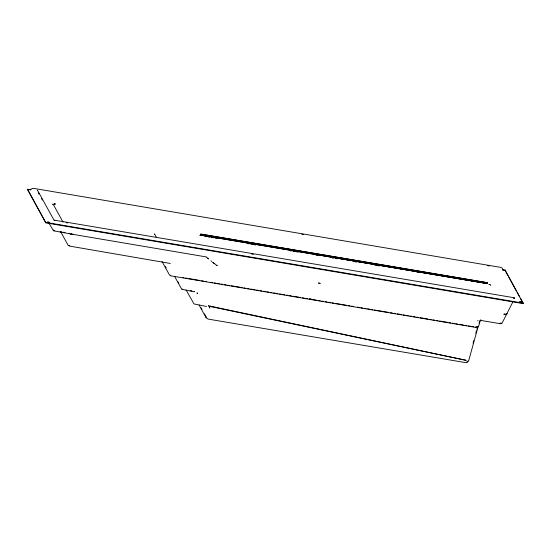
<?xml version="1.0" encoding="UTF-8"?>
<svg xmlns="http://www.w3.org/2000/svg" width="551" height="551" viewBox="0 0 551 551"><rect width="100%" height="100%" fill="white"/><g stroke="black" fill="none" stroke-linecap="round" stroke-linejoin="round"><path stroke-width="0.83" d="M200.605 235.139L487.483 283.517M154.617 234.554L154.48 233.858L156.512 237.536M37.489 190.453L37.406 190.088L53.881 219.918L55.41 220.338L514.572 297.822L514.228 298.105M52.724 204.676L52.627 204.235M200.647 234.671L487.511 283.269L200.66 234.526L487.525 283.131L339.933 258.226M31.028 189.84L27.633 189.262L27.55 189.73L45.857 222.873L523.367 303.642L505.143 270.038L502.602 269.604M45.857 222.873L27.633 189.262M505.06 270.5L505.143 270.038M473.075 343.053L473.757 340.587M475.795 333.197L476.477 330.731M476.932 329.092L477.614 326.626M478.096 326.647L468.756 360.464L467.675 362.041L465.781 362.641L208.133 319.091L206.012 317.576M479.143 323.024L479.942 320.4M490.61 285.081L490.679 284.881A4.663 0.62 -65.5 0 1 490.61 285.081A2.934 0.393 9.7 0 0 490.514 284.991L490.369 284.922M162.028 261.491L169.453 274.935L170.59 275.796L475.658 327.397C480.176 328.954 478.495 321.157 480.968 320.448L499.853 323.637L501.892 323.471L513.167 301.363M514.682 298.277L513.325 298.277M467.964 361.05L467.599 361.477M507.175 313.588L507.003 313.815A4.622 0.634 -65.5 0 0 506.713 314.235L503.965 314.18L505.047 314.339M477.579 326.97L475.279 327.039M467.338 361.704L466.89 361.959M30.532 189.826C28.707 190.143 33.136 187.788 34.079 188.449L500.363 267.325L501.94 267.903L503.111 269.811M521.067 301.879A2.755 0.654 18.7 0 1 521.129 302.017A2.073 0.489 18.4 0 1 521.136 302.058L519.476 301.852L520.144 302.051M521.136 302.058A1.453 0.344 18.6 0 1 521.074 302.134L520.55 302.141M501.493 323.141L499.922 323.168M480.369 320.007L481.051 319.979M506.486 314.394L506.686 314.339A2.865 0.379 10.9 0 1 506.534 314.394A2.831 0.365 10.4 0 1 506.335 314.407L506.41 314.401M54.273 204.008L54.659 203.987M477.145 327.025L476.381 327.019M477.531 320.785L478.089 320.744M506.224 314.407L504.633 314.284M506.011 314.407L506.279 314.407M500.645 323.719L500.997 323.719M49.314 222.377L47.799 221.826A2.721 0.716 3.4 0 0 47.785 221.936L47.882 222.067M54.79 203.987L55.493 204.049L55.01 203.966M505.467 314.373L505.081 314.339M71.671 234.147L73.131 234.395L70.742 234.099L71.802 234.182M48.578 222.659L49.604 222.666L48.605 222.666L53.564 230.814L69.757 233.748M503.965 314.18L504.213 314.215M339.898 258.605L487.483 283.613L200.612 235.043M301.9 234.23L303.594 234.519M487.566 265.637L489.26 265.926M502.519 270.066L504.213 270.355M204.876 236.365L206.57 236.655M208.271 236.944L209.965 237.233M211.66 237.515L213.361 237.805M215.055 238.087L216.75 238.376M247.296 243.542L248.99 243.831M250.684 244.114L252.386 244.403M254.08 244.692L255.774 244.981M289.716 250.719L291.41 251.008M293.104 251.29L294.806 251.58M296.5 251.862L298.194 252.151M316.012 255.168L317.707 255.457M332.129 257.896L333.83 258.185M335.525 258.467L337.219 258.756M355.037 261.766L356.731 262.056M374.549 265.065L376.25 265.355M377.945 265.644L379.639 265.926M416.969 272.242L418.664 272.531M66.037 222.659L67.732 222.948M251.683 254.066L253.384 254.348M45.94 222.411L523.45 303.181M60.197 231.654L61.808 231.923M63.413 232.198L65.018 232.467M72.16 234.23L206.06 256.89M309.696 298.849L311.391 299.131M185.515 278.021L187.209 278.31M188.903 278.592L199.917 280.459M201.611 280.741L203.305 281.031M205 281.32L206.694 281.602M210.93 282.319L212.624 282.608M214.318 282.897L216.013 283.18M217.707 283.469L219.401 283.751M221.096 284.04L222.797 284.33M224.491 284.612L226.185 284.901M227.88 285.191L229.574 285.473M231.268 285.762L242.282 287.622M243.976 287.911L245.67 288.201M247.365 288.483L249.059 288.772M250.753 289.055L254.989 289.771M256.683 290.06L258.378 290.349M260.072 290.632L261.766 290.921M263.461 291.204L265.155 291.493M266.849 291.782L268.544 292.064M270.238 292.354L271.932 292.643M273.627 292.925L277.862 293.642M279.564 293.931L281.258 294.213M282.952 294.503L284.647 294.792M286.341 295.074L288.035 295.364M289.73 295.653L291.424 295.935M293.118 296.224L300.743 297.512M302.437 297.802L304.131 298.084M305.826 298.373L307.52 298.663M309.214 298.945L310.909 299.234M312.603 299.517L316.839 300.233M318.533 300.522L320.227 300.812M321.922 301.094L323.616 301.383M325.31 301.673L327.005 301.955M328.699 302.244L330.393 302.527M332.088 302.816L333.782 303.105M335.476 303.387L346.496 305.254M348.191 305.536L349.885 305.826M351.579 306.115L353.274 306.397M357.509 307.114L359.204 307.403M360.898 307.685L362.592 307.975M364.287 308.264L365.981 308.546M367.675 308.835L369.37 309.125M371.064 309.407L372.758 309.696M374.453 309.979L376.147 310.268M377.841 310.557L388.861 312.417M390.556 312.706L392.25 312.989M393.944 313.278L395.639 313.567M397.333 313.85L401.569 314.566M403.263 314.855L404.957 315.138M406.652 315.427L408.346 315.716M410.04 315.998L411.735 316.288M413.429 316.577L415.123 316.859M416.818 317.149L418.512 317.431M420.206 317.72L427.831 319.008M429.525 319.298L431.219 319.587M432.914 319.869L434.608 320.159M436.309 320.441L438.004 320.73M439.698 321.019L447.322 322.307M449.017 322.597L450.711 322.879M452.405 323.168L454.1 323.451M455.794 323.74L457.488 324.029M459.183 324.312L463.419 325.028M465.113 325.317L466.807 325.6M468.502 325.889L470.196 326.178M471.89 326.461L473.584 326.75M190.274 290.618L191.865 290.887M170.7 275.335L170.417 275.231M318.554 283.028L320.234 283.407L318.561 283.042M488.951 284.474L489.116 284.516M194.262 291.293L194.482 291.334M54.721 230.704L54.342 230.607M183.855 277.69L182.898 277.435M489.481 284.619L489.192 284.536M54.866 220.689L54.129 220.476M69.784 245.67L69.144 245.457M69.653 233.707L68.827 233.562M182.684 289.254L182.195 289.041M200.288 235.573L199.696 235.256M170.287 263.461L69.467 246.07L68.083 245.195L60.589 231.64M53.695 230.346L53.289 230.015M216.281 265.286L217.094 265.651L212.438 262.104M206.288 257.028L208.595 258.929L207.83 258.295M210.902 260.837L211.674 261.47M213.209 262.744L213.974 263.378M194.289 291.803L181.74 289.303L174.557 276.333M206.563 306.501L193.986 303.938L186.073 289.922M505.481 271.25L507.974 275.769M508.807 277.277L516.294 290.838M517.127 292.347L519.621 296.865M520.454 298.373L522.947 302.892M201.177 307.837L201.997 309.318M204.469 313.795L205.282 315.275M205.592 315.84L206.405 317.314M199.083 305.02L206.122 317.769M177.994 281.871L178.806 283.338M165.321 266.464L166.147 267.958M53.082 204.07L63.028 222.087M38.239 192.581L39.066 194.069M41.539 198.546L42.358 200.034M521.136 302.003L521.143 302.044A1.736 0.413 17.9 0 1 521.081 302.127M520.543 302.155A1.522 0.365 18.6 0 1 520.151 302.065M49.707 222.404A2.755 0.737 3.9 0 1 49.28 222.39L49.135 222.37A1.736 0.441 3.9 0 1 48.729 222.315L47.985 222.136A1.522 0.406 3.6 0 1 47.82 222.012M200.736 234.079L487.58 282.732L200.736 234.079M480.506 320.482L480.5 320.462M54.535 203.898L54.108 203.849L54.453 203.891M71.175 234.051L70.742 233.961L71.175 234.051M466.07 360.313L208.271 305.709A4.015 3.898 -15.1 0 1 208.767 306.177L466.07 360.313M216.915 265.61L216.426 265.389L216.915 265.616M197.582 293.256L197.058 293.029L197.582 293.256M209.828 307.885L209.304 307.658L209.828 307.885"/></g></svg>
